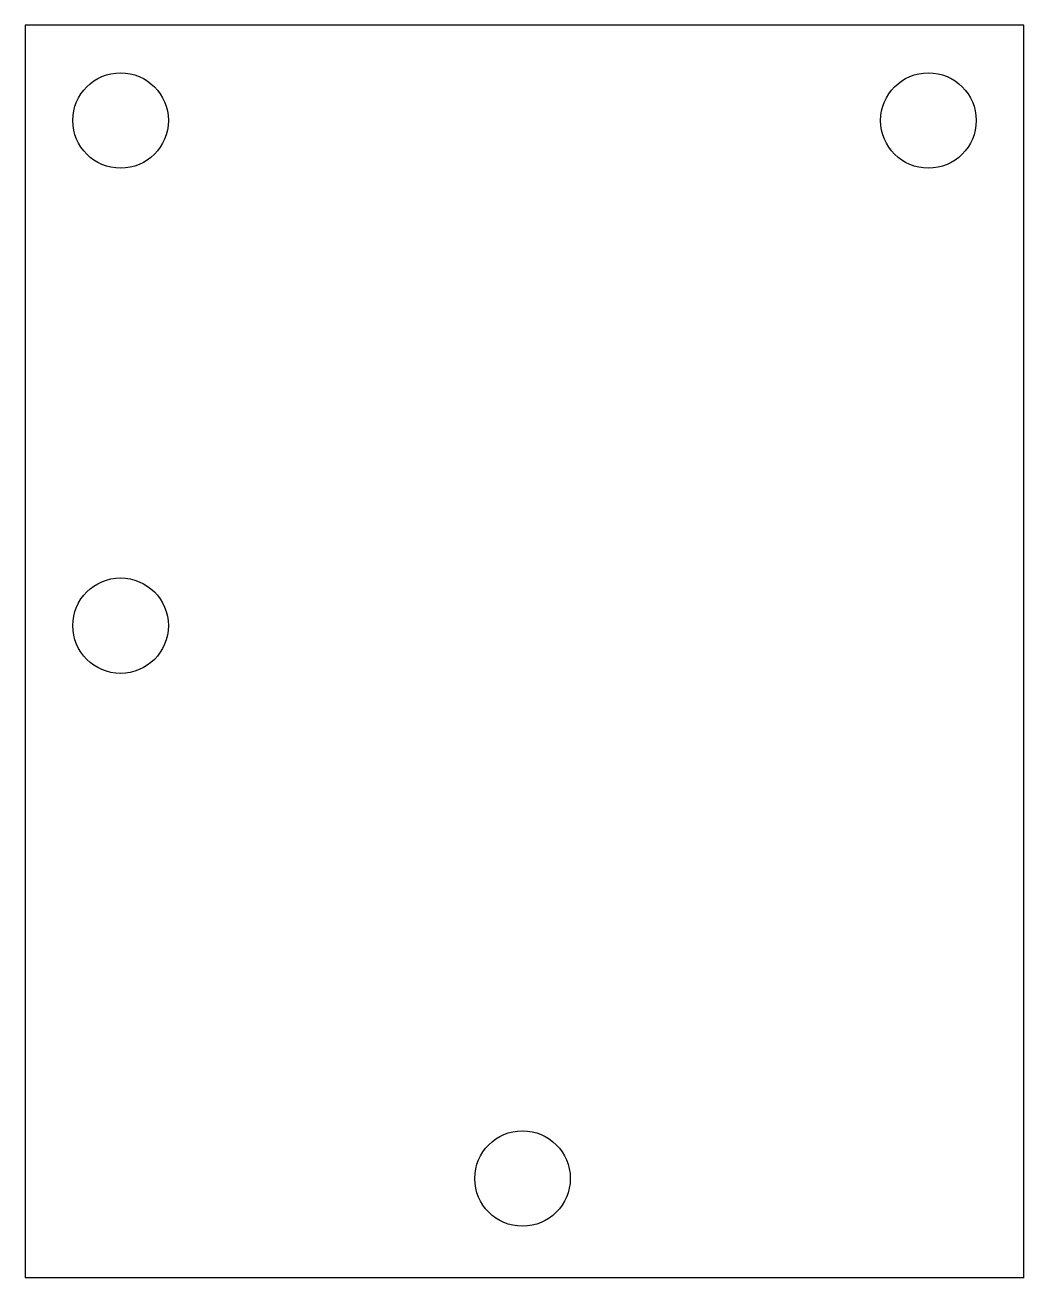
# Model space of a CAD drawing. Extents: x 0 to 1.25, y 0 to 1.57.
import ezdxf

# ---------------------------------------------------------------- set-up
doc = ezdxf.new("R2010")
doc.units = 0
doc.layers.add('20', color=7, linetype='CONTINUOUS')

msp = doc.modelspace()

# ---------------------------------------------------------------- linework, layer by layer
at = {"layer": '20'}
for p, q in [((1.255, 1.575), (0, 1.575)), ((0, 1.575), (0, 0)), ((1.255, 0), (1.255, 1.575)), ((1.255, 0), (0, 0))]:
    msp.add_line(p, q, dxfattribs=at)
for centre in [(0.12, 1.455), (1.135, 1.455), (0.12, 0.82), (0.625, 0.125)]:
    msp.add_circle(centre, 0.06, dxfattribs=at)

doc.saveas('drawing.dxf')
